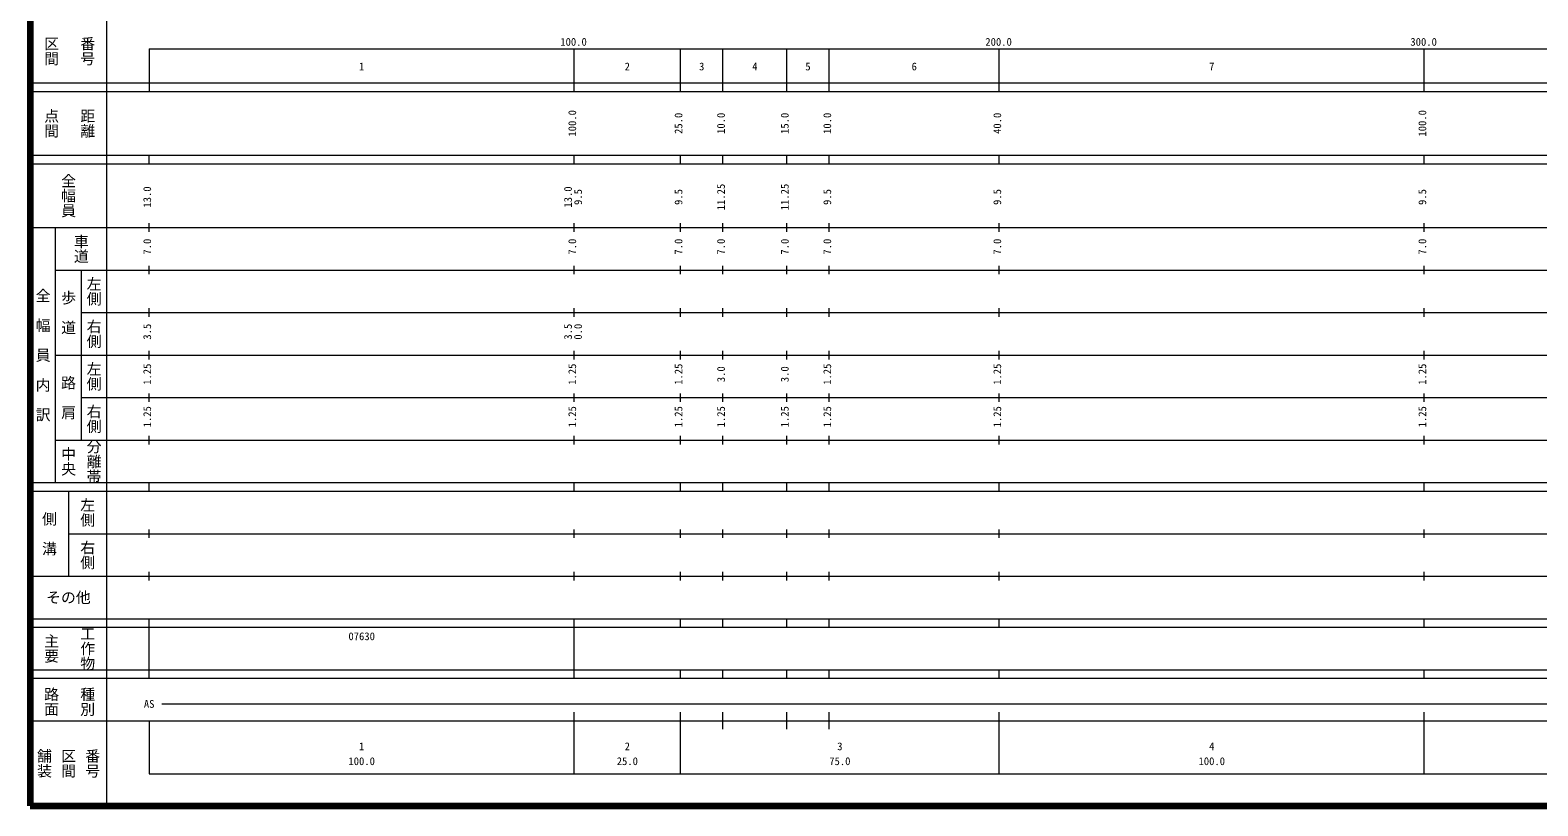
# Model space of a CAD drawing. Units: millimetres on the paper, enlarged 1000 times. Extents: x 40000 to 680000, y 20000 to 380000.
# Drawn here: x 40000 to 394715, y 20000 to 202409 of the extents above; entities that cross this region are included whole.
import ezdxf
from ezdxf.enums import TextEntityAlignment as Align

# ---------------------------------------------------------------- set-up
doc = ezdxf.new("R2010")
doc.units = ezdxf.units.MM
doc.header["$LTSCALE"] = 1000
doc.layers.add('M-TTL', color=2, linetype='Continuous', lineweight=140)
doc.layers.add('M-TTL-BAND', color=7, linetype='Continuous', lineweight=13)
doc.styles.add('@ＭＳ ゴシック', font='')
doc.styles.add('ＭＳ ゴシック', font='')
doc.styles.get('@ＭＳ ゴシック').set_extended_font_data('@MS Gothic')
doc.styles.get('ＭＳ ゴシック').set_extended_font_data('MS Gothic')

msp = doc.modelspace()

# ---------------------------------------------------------------- linework, layer by layer
at = {"layer": 'M-TTL'}
for p, q in [((40000, 380000), (40000, 20000)), ((40000, 20000), (680000, 20000))]:
    msp.add_line(p, q, dxfattribs=at)
at = {"layer": 'M-TTL-BAND'}
for p, q in [((58000, 370000), (58000, 20000)), ((68000, 198000), (579000, 198000)), ((68000, 198000), (68000, 188000)), ((168000, 188000), (168000, 198000)), ((193000, 188000), (193000, 198000)), ((203000, 188000), (203000, 198000)), ((218000, 188000), (218000, 198000)), ((228000, 188000), (228000, 198000)), ((268000, 188000), (268000, 198000)), ((368000, 188000), (368000, 198000)), ((40000, 190000), (579000, 190000)), ((40000, 188000), (579000, 188000)), ((40000, 173000), (579000, 173000)), ((40000, 171000), (579000, 171000)), ((68000, 171000), (68000, 173000)), ((168000, 171000), (168000, 173000)), ((193000, 171000), (193000, 173000)), ((203000, 171000), (203000, 173000)), ((218000, 171000), (218000, 173000)), ((228000, 171000), (228000, 173000)), ((268000, 171000), (268000, 173000)), ((368000, 171000), (368000, 173000)), ((68000, 155000), (68000, 157000)), ((168000, 155000), (168000, 157000)), ((193000, 155000), (193000, 157000)), ((203000, 155000), (203000, 157000)), ((218000, 155000), (218000, 157000)), ((228000, 155000), (228000, 157000)), ((268000, 155000), (268000, 157000)), ((368000, 155000), (368000, 157000)), ((40000, 156000), (579000, 156000)), ((46000, 96000), (46000, 156000)), ((46000, 146000), (579000, 146000)), ((52000, 146000), (52000, 106000)), ((68000, 145000), (68000, 147000)), ((168000, 145000), (168000, 147000)), ((193000, 145000), (193000, 147000)), ((203000, 145000), (203000, 147000)), ((218000, 145000), (218000, 147000)), ((228000, 145000), (228000, 147000)), ((268000, 145000), (268000, 147000)), ((368000, 145000), (368000, 147000)), ((52000, 136000), (579000, 136000)), ((68000, 135000), (68000, 137000)), ((168000, 135000), (168000, 137000)), ((193000, 135000), (193000, 137000)), ((203000, 135000), (203000, 137000)), ((218000, 135000), (218000, 137000)), ((228000, 135000), (228000, 137000)), ((268000, 135000), (268000, 137000)), ((368000, 135000), (368000, 137000)), ((46000, 126000), (579000, 126000)), ((68000, 125000), (68000, 127000)), ((168000, 125000), (168000, 127000)), ((193000, 125000), (193000, 127000)), ((203000, 125000), (203000, 127000)), ((218000, 125000), (218000, 127000)), ((228000, 125000), (228000, 127000)), ((268000, 125000), (268000, 127000)), ((368000, 125000), (368000, 127000)), ((52000, 116000), (579000, 116000)), ((68000, 115000), (68000, 117000)), ((168000, 115000), (168000, 117000)), ((193000, 115000), (193000, 117000)), ((203000, 115000), (203000, 117000)), ((218000, 115000), (218000, 117000)), ((228000, 115000), (228000, 117000)), ((268000, 115000), (268000, 117000)), ((368000, 115000), (368000, 117000)), ((68000, 105000), (68000, 107000)), ((168000, 105000), (168000, 107000)), ((193000, 105000), (193000, 107000)), ((203000, 105000), (203000, 107000)), ((218000, 105000), (218000, 107000)), ((228000, 105000), (228000, 107000)), ((268000, 105000), (268000, 107000)), ((368000, 105000), (368000, 107000)), ((46000, 106000), (579000, 106000)), ((40000, 96000), (579000, 96000)), ((68000, 94000), (68000, 96000)), ((168000, 94000), (168000, 96000)), ((193000, 94000), (193000, 96000)), ((203000, 94000), (203000, 96000)), ((218000, 94000), (218000, 96000)), ((228000, 94000), (228000, 96000)), ((268000, 94000), (268000, 96000)), ((368000, 94000), (368000, 96000)), ((40000, 94000), (579000, 94000)), ((49000, 94000), (49000, 74000)), ((49000, 84000), (579000, 84000)), ((68000, 83000), (68000, 85000)), ((168000, 83000), (168000, 85000)), ((193000, 83000), (193000, 85000)), ((203000, 83000), (203000, 85000)), ((218000, 83000), (218000, 85000)), ((228000, 83000), (228000, 85000)), ((268000, 83000), (268000, 85000)), ((368000, 83000), (368000, 85000)), ((68000, 73000), (68000, 75000)), ((168000, 73000), (168000, 75000)), ((193000, 73000), (193000, 75000)), ((203000, 73000), (203000, 75000)), ((218000, 73000), (218000, 75000)), ((228000, 73000), (228000, 75000)), ((268000, 73000), (268000, 75000)), ((368000, 73000), (368000, 75000)), ((40000, 74000), (579000, 74000)), ((40000, 64000), (579000, 64000)), ((68000, 52000), (68000, 64000)), ((168000, 62000), (168000, 64000)), ((193000, 62000), (193000, 64000)), ((203000, 62000), (203000, 64000)), ((218000, 62000), (218000, 64000)), ((228000, 62000), (228000, 64000)), ((268000, 62000), (268000, 64000)), ((368000, 62000), (368000, 64000)), ((40000, 62000), (579000, 62000)), ((68000, 52000), (68000, 62000)), ((168000, 52000), (168000, 62000)), ((40000, 52000), (579000, 52000)), ((40000, 50000), (579000, 50000)), ((68000, 50000), (68000, 52000)), ((168000, 50000), (168000, 52000)), ((193000, 50000), (193000, 52000)), ((203000, 50000), (203000, 52000)), ((218000, 50000), (218000, 52000)), ((228000, 50000), (228000, 52000)), ((268000, 50000), (268000, 52000)), ((368000, 50000), (368000, 52000)), ((71000, 44000), (565000, 44000)), ((40000, 40000), (579000, 40000)), ((68000, 40000), (68000, 27500)), ((168000, 27500), (168000, 42000)), ((193000, 27500), (193000, 42000)), ((203000, 38000), (203000, 42000)), ((218000, 38000), (218000, 42000)), ((228000, 38000), (228000, 42000)), ((268000, 27500), (268000, 42000)), ((368000, 27500), (368000, 42000)), ((68000, 27500), (579000, 27500))]:
    msp.add_line(p, q, dxfattribs=at)

# ---------------------------------------------------------------- texts
at = {"layer": 'M-TTL-BAND', "style": '@ＭＳ ゴシック'}
for s, p in [('区間', (45000, 197500)), ('番号', (53500, 197500)), ('点間', (45000, 180500)), ('距離', (53500, 180500)), ('全幅員', (49000, 163500)), ('車道', (52000, 151000)), ('左側', (55000, 141000)), ('全\u3000幅\u3000員\u3000内\u3000訳', (43000, 126000)), ('歩\u3000道', (49000, 136000)), ('右側', (55000, 131000)), ('左側', (55000, 121000)), ('路\u3000肩', (49000, 116000)), ('右側', (55000, 111000)), ('中央', (49000, 101000)), ('分離帯', (55000, 101000)), ('左側', (53500, 89000)), ('側\u3000溝', (44500, 84000)), ('右側', (53500, 79000)), ('主要', (45000, 57000)), ('工作物', (53500, 57000)), ('路面', (45000, 44500)), ('種別', (53500, 44500)), ('舗装', (43333, 30000)), ('区間', (49000, 30000)), ('番号', (54667, 30000))]:
    msp.add_text(s, height=2566, rotation=270, dxfattribs=at).set_placement(p, align=Align.MIDDLE_CENTER)
at = {"layer": 'M-TTL-BAND', "style": 'ＭＳ ゴシック'}
for s, p in [('100.0', (167844, 198195)), ('200.0', (267844, 198195)), ('300.0', (367844, 198195)), ('1', (118000, 192405)), ('2', (180500, 192405)), ('3', (198000, 192405)), ('4', (210500, 192405)), ('5', (223000, 192405)), ('6', (248000, 192405)), ('7', (318000, 192405)), ('07630', (118000, 58405)), ('AS', (68000, 42500)), ('1', (118000, 32523)), ('2', (180500, 32523)), ('3', (230500, 32523)), ('4', (318000, 32523)), ('100.0', (118000, 29033)), ('25.0', (180500, 29033)), ('75.0', (230500, 29033)), ('100.0', (318000, 29033))]:
    msp.add_text(s, height=1833, dxfattribs=at).set_placement(p, align=Align.BOTTOM_CENTER)
for s, p in [('100.0', (169000, 180500)), ('25.0', (194000, 180500)), ('10.0', (204000, 180500)), ('15.0', (219000, 180500)), ('10.0', (229000, 180500)), ('40.0', (269000, 180500)), ('100.0', (369000, 180500)), ('13.0', (69000, 163174)), ('13.0', (168000, 163174)), ('9.5', (170370, 163174)), ('9.5', (194000, 163174)), ('11.25', (204000, 163174)), ('11.25', (219000, 163174)), ('9.5', (229000, 163174)), ('9.5', (269000, 163174)), ('9.5', (369000, 163174)), ('7.0', (69000, 151500)), ('7.0', (169000, 151500)), ('7.0', (194000, 151500)), ('7.0', (204000, 151500)), ('7.0', (219000, 151500)), ('7.0', (229000, 151500)), ('7.0', (269000, 151500)), ('7.0', (369000, 151500)), ('3.5', (69000, 131500)), ('3.5', (168000, 131500)), ('0.0', (170370, 131500)), ('1.25', (69000, 121500)), ('1.25', (169000, 121500)), ('1.25', (194000, 121500)), ('3.0', (204000, 121500)), ('3.0', (219000, 121500)), ('1.25', (229000, 121500)), ('1.25', (269000, 121500)), ('1.25', (369000, 121500)), ('1.25', (69000, 111500)), ('1.25', (169000, 111500)), ('1.25', (194000, 111500)), ('1.25', (204000, 111500)), ('1.25', (219000, 111500)), ('1.25', (229000, 111500)), ('1.25', (269000, 111500)), ('1.25', (369000, 111500))]:
    msp.add_text(s, height=1833, rotation=90, dxfattribs=at).set_placement(p, align=Align.BOTTOM_CENTER)
msp.add_text('その他', height=2566, dxfattribs=at).set_placement((49000, 69000), align=Align.MIDDLE_CENTER)

doc.saveas('drawing.dxf')
